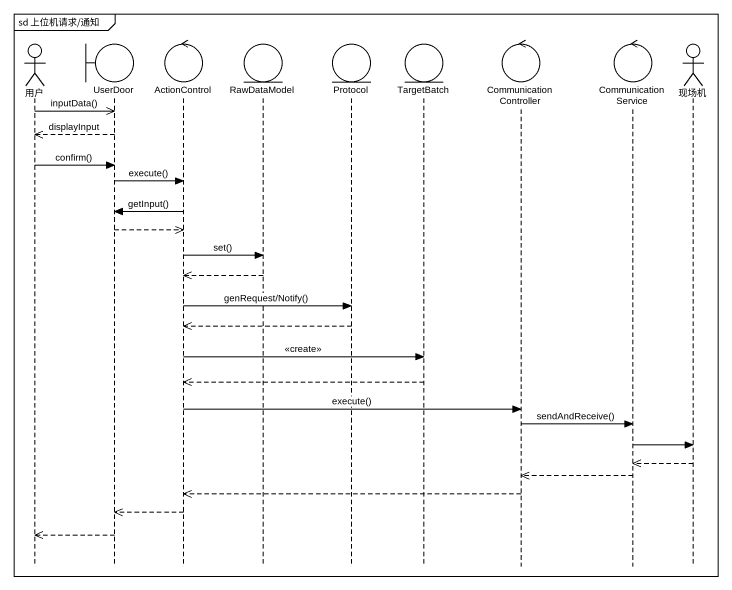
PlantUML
@startuml
mainframe sd 上位机请求/通知
hide footbox
actor 用户 #FFFFFF
boundary UserDoor #FFFFFF
control ActionControl #FFFFFF
entity RawDataModel #FFFFFF
entity "Protocol" as Protocol_ #FFFFFF
entity TargetBatch #FFFFFF
control CommunicationController #FFFFFF
control CommunicationService #FFFFFF
actor 现场机 #FFFFFF

用户 ->> UserDoor : inputData()
UserDoor -->> 用户 : displayInput
用户 -> UserDoor : confirm()
UserDoor -> ActionControl : execute()
ActionControl -> UserDoor : getInput()
UserDoor -->> ActionControl
ActionControl -> RawDataModel : set()
RawDataModel -->> ActionControl
ActionControl -> Protocol_ : genRequest/Notify()
Protocol_ -->> ActionControl
ActionControl -> TargetBatch : <<create>>
TargetBatch -->> ActionControl
ActionControl -> CommunicationController : execute()
CommunicationController -> CommunicationService : sendAndReceive()
CommunicationService -> 现场机
现场机 -->> CommunicationService
CommunicationService -->> CommunicationController
CommunicationController -->> ActionControl
ActionControl -->> UserDoor
UserDoor -->> 用户
@enduml
